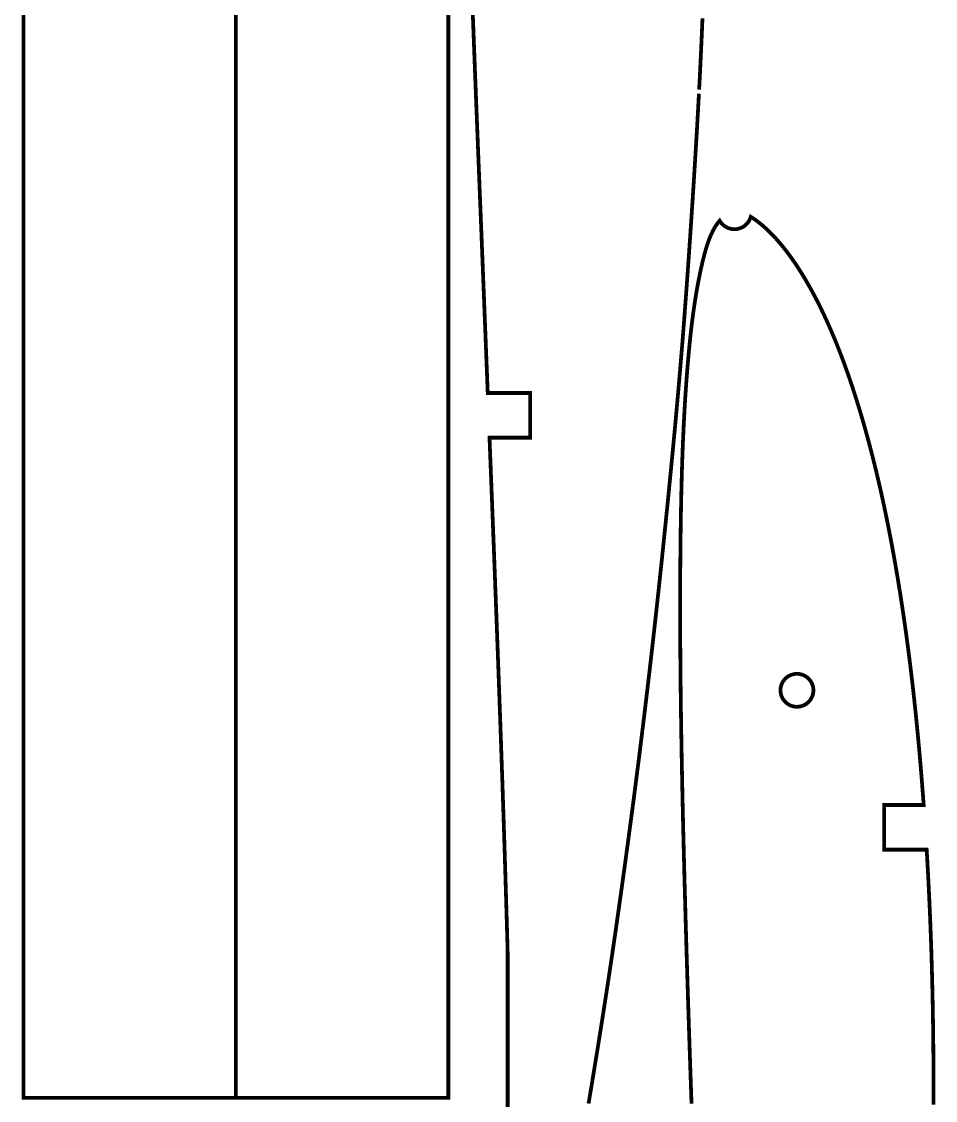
# Model space of a CAD drawing. Extents: x 0 to 93, y 0 to 923.
# Drawn here: x 0 to 86, y 295.5 to 397 of the extents above; entities that cross this region are included whole.
import ezdxf

# ---------------------------------------------------------------- set-up
doc = ezdxf.new("R2010")
doc.units = 0
doc.layers.get('0').update_dxf_attribs({"linetype": 'CONTINUOUS'})

msp = doc.modelspace()

# ---------------------------------------------------------------- linework, layer by layer
at = {"color": 0, "const_width": 0.35278}
for points in [[(0.17638, 922.726), (20.1764, 922.726), (20.1764, 295.725), (0.17638, 295.725), (0.17638, 922.726)], [(74.5514, 334.096), (74.5514, 334.056), (74.5433, 333.938), (74.5199, 333.783), (74.4817, 333.635), (74.4294, 333.492), (74.3642, 333.357), (74.2865, 333.229), (74.1974, 333.11), (74.0972, 333), (73.9872, 332.9), (73.8679, 332.81), (73.7401, 332.732), (73.6046, 332.667), (73.4622, 332.615), (73.3136, 332.576), (73.1597, 332.553), (73.041, 332.546), (73.0012, 332.546), (72.9617, 332.546), (72.8428, 332.553), (72.6889, 332.576), (72.5404, 332.615), (72.3979, 332.667), (72.2624, 332.732), (72.1347, 332.81), (72.0153, 332.9), (71.9053, 333), (71.8051, 333.11), (71.716, 333.229), (71.6383, 333.357), (71.5731, 333.492), (71.521, 333.635), (71.4828, 333.783), (71.4593, 333.938), (71.4513, 334.056), (71.4513, 334.096), (71.4513, 334.135), (71.4593, 334.254), (71.4828, 334.408), (71.521, 334.557), (71.5731, 334.699), (71.6383, 334.835), (71.716, 334.963), (71.8051, 335.082), (71.9053, 335.192), (72.0153, 335.292), (72.1347, 335.381), (72.2624, 335.458), (72.3979, 335.524), (72.5404, 335.575), (72.6889, 335.614), (72.8428, 335.638), (72.9617, 335.646), (73.0012, 335.646), (73.041, 335.646), (73.1597, 335.638), (73.3136, 335.614), (73.4622, 335.575), (73.6046, 335.524), (73.7401, 335.458), (73.8679, 335.381), (73.9872, 335.292), (74.0972, 335.192), (74.1974, 335.082), (74.2865, 334.963), (74.3642, 334.835), (74.4294, 334.699), (74.4817, 334.557), (74.5199, 334.408), (74.5433, 334.254), (74.5514, 334.135), (74.5514, 334.096)]]:
    msp.add_lwpolyline(points, close=True, dxfattribs=at)
for points in [[(20.1764, 922.726), (40.1764, 922.726), (40.1764, 295.725), (20.1764, 295.725)], [(42.4871, 397.656), (42.504, 397.208), (42.521, 396.763), (42.5379, 396.315), (42.555, 395.868), (42.5721, 395.422), (42.5892, 394.975), (42.6064, 394.528), (42.6235, 394.081), (42.6407, 393.632), (42.6579, 393.185), (42.6751, 392.737), (42.6925, 392.289), (42.7099, 391.842), (42.7272, 391.393), (42.7447, 390.944), (42.7622, 390.497), (42.7792, 390.06), (42.7963, 389.624), (42.8135, 389.186), (42.8306, 388.75), (42.8478, 388.313), (42.865, 387.876), (42.8822, 387.439), (42.8996, 387.001), (42.9169, 386.564), (42.9343, 386.128), (42.9517, 385.69), (42.969, 385.253), (42.9864, 384.815), (43.0213, 383.94), (43.0388, 383.501), (43.0563, 383.064), (43.0738, 382.626), (43.0913, 382.189), (43.1088, 381.751), (43.1263, 381.313), (43.1439, 380.875), (43.1614, 380.438), (43.1789, 379.999), (43.2139, 379.122), (43.2314, 378.685), (43.249, 378.246), (43.2665, 377.808), (43.284, 377.369), (43.3022, 376.917), (43.3203, 376.463), (43.3383, 376.008), (43.3746, 375.1), (43.4289, 373.739), (43.4468, 373.285), (43.4649, 372.831), (43.4829, 372.378), (43.501, 371.924), (43.519, 371.469), (43.5369, 371.015), (43.555, 370.563), (43.5729, 370.108), (43.591, 369.654), (43.6089, 369.201), (43.6269, 368.747), (43.6628, 367.84), (43.6808, 367.386), (43.6988, 366.932), (43.7346, 366.025), (43.7525, 365.572), (43.7706, 365.118), (43.7885, 364.665), (43.8064, 364.213), (43.8243, 363.758), (43.8422, 363.306), (43.8503, 363.101), (43.8519, 363.06), (43.86, 362.856), (43.8617, 362.814), (43.8681, 362.65), (43.8697, 362.61), (43.8714, 362.568), (43.8729, 362.528), (43.8763, 362.446), (43.8778, 362.404), (43.8811, 362.322), (43.8826, 362.282), (43.8843, 362.24), (43.8875, 362.158), (43.8892, 362.118), (43.8908, 362.078), (47.8908, 362.078), (47.8908, 357.878), (44.0565, 357.878), (44.0667, 357.622), (44.0868, 357.112), (44.0968, 356.857), (44.1068, 356.603), (44.1168, 356.347), (44.1268, 356.093), (44.1369, 355.838), (44.1469, 355.583), (44.1569, 355.328), (44.1669, 355.074), (44.1769, 354.819), (44.1969, 354.31), (44.2068, 354.056), (44.2168, 353.801), (44.2268, 353.547), (44.2367, 353.293), (44.2467, 353.037), (44.2567, 352.783), (44.2864, 352.021), (44.2963, 351.767), (44.3063, 351.513), (44.3161, 351.26), (44.3358, 350.751), (44.3457, 350.497), (44.3556, 350.243), (44.3722, 349.815), (44.3889, 349.388), (44.4054, 348.958), (44.4219, 348.531), (44.4385, 348.103), (44.4549, 347.675), (44.4714, 347.249), (44.4879, 346.821), (44.5042, 346.393), (44.5206, 345.967), (44.5369, 345.54), (44.5533, 345.114), (44.5696, 344.688), (44.5858, 344.261), (44.6019, 343.835), (44.6182, 343.408), (44.6343, 342.983), (44.6504, 342.558), (44.6665, 342.132), (44.6825, 341.707), (44.6985, 341.282), (44.7144, 340.858), (44.7304, 340.433), (44.7463, 340.008), (44.7622, 339.585), (44.7779, 339.161), (44.7937, 338.737), (44.8094, 338.314), (44.8251, 337.89), (44.8408, 337.468), (44.8564, 337.044), (44.8722, 336.615), (44.8881, 336.185), (44.9038, 335.756), (44.9194, 335.328), (44.935, 334.899), (44.9507, 334.469), (44.9663, 334.042), (44.9817, 333.614), (44.9972, 333.186), (45.0126, 332.758), (45.0279, 332.331), (45.0432, 331.904), (45.0585, 331.478), (45.0736, 331.051), (45.0887, 330.625), (45.1037, 330.199), (45.1188, 329.774), (45.1337, 329.347), (45.1486, 328.922), (45.1635, 328.497), (45.1782, 328.074), (45.1929, 327.649), (45.2076, 327.225), (45.2221, 326.801), (45.2367, 326.378), (45.2511, 325.956), (45.2654, 325.532), (45.2797, 325.11), (45.294, 324.688), (45.3082, 324.265), (45.3222, 323.844), (45.336, 323.433), (45.3496, 323.022), (45.3631, 322.611), (45.3767, 322.2), (45.39, 321.79), (45.4033, 321.381), (45.4167, 320.971), (45.4299, 320.561), (45.4429, 320.153), (45.4561, 319.744), (45.469, 319.336), (45.4819, 318.929), (45.4949, 318.521), (45.5076, 318.114), (45.5203, 317.707), (45.5329, 317.301), (45.5456, 316.894), (45.5581, 316.489), (45.5704, 316.085), (45.5828, 315.679), (45.595, 315.275), (45.6072, 314.871), (45.6194, 314.468), (45.6314, 314.064), (45.6435, 313.661), (45.6553, 313.26), (45.6672, 312.857), (45.6789, 312.456), (45.6907, 312.054), (45.7022, 311.654), (45.7043, 311.579), (45.7088, 311.431), (45.7108, 311.357), (45.7129, 311.282), (45.7151, 311.208), (45.7172, 311.135), (45.7193, 311.06), (45.7215, 310.986), (45.7257, 310.838), (45.73, 310.689), (45.7321, 310.615), (45.7342, 310.54), (45.7364, 310.467), (45.7385, 310.393), (45.7406, 310.318), (45.7447, 310.171), (45.7468, 310.096), (45.751, 309.949), (45.7531, 309.874), (45.7551, 309.8), (45.7572, 309.726), (45.7614, 309.578), (45.7635, 309.504), (45.7656, 309.431), (45.7656, 252.254)], [(63.7944, 390.642), (63.815, 391.037), (63.8354, 391.432), (63.8554, 391.828), (63.8753, 392.222), (63.8949, 392.618), (63.9142, 393.013), (63.9332, 393.407), (63.9519, 393.801), (63.9704, 394.196), (63.9886, 394.59), (64.0065, 394.985), (64.0242, 395.379), (64.0415, 395.774), (64.0585, 396.167), (64.0753, 396.561), (64.0918, 396.954), (64.1079, 397.347)], [(53.3828, 295.199), (53.4343, 295.506), (53.4858, 295.814), (53.5372, 296.122), (53.5925, 296.454), (53.6478, 296.786), (53.7029, 297.118), (53.7581, 297.451), (53.8131, 297.785), (53.8681, 298.119), (53.9231, 298.454), (53.9779, 298.789), (54.0326, 299.124), (54.0874, 299.46), (54.1419, 299.796), (54.1964, 300.132), (54.251, 300.469), (54.3053, 300.806), (54.3596, 301.144), (54.4138, 301.482), (54.4678, 301.821), (54.5217, 302.16), (54.5756, 302.499), (54.6293, 302.839), (54.6829, 303.179), (54.7365, 303.519), (54.7899, 303.861), (54.8432, 304.203), (54.8964, 304.544), (54.9494, 304.886), (55.0022, 305.229), (55.055, 305.572), (55.1076, 305.915), (55.1603, 306.26), (55.2125, 306.604), (55.2646, 306.947), (55.3165, 307.292), (55.3683, 307.636), (55.4199, 307.981), (55.4715, 308.326), (55.5228, 308.671), (55.574, 309.017), (55.6251, 309.364), (55.6761, 309.71), (55.7269, 310.057), (55.7778, 310.404), (55.8283, 310.753), (55.8789, 311.1), (55.9292, 311.449), (55.9794, 311.797), (56.0296, 312.146), (56.0797, 312.496), (56.1296, 312.846), (56.1794, 313.196), (56.2292, 313.546), (56.2788, 313.897), (56.3282, 314.249), (56.3776, 314.6), (56.4269, 314.951), (56.4763, 315.304), (56.5253, 315.656), (56.5744, 316.008), (56.6233, 316.361), (56.6721, 316.715), (56.721, 317.068), (56.7726, 317.444), (56.8242, 317.821), (56.8757, 318.197), (56.9271, 318.574), (56.9785, 318.951), (57.0297, 319.328), (57.0808, 319.706), (57.1318, 320.085), (57.1828, 320.463), (57.2335, 320.842), (57.2842, 321.221), (57.3349, 321.6), (57.3853, 321.979), (57.4357, 322.36), (57.4858, 322.74), (57.536, 323.121), (57.586, 323.501), (57.636, 323.882), (57.6857, 324.264), (57.7353, 324.646), (57.7849, 325.028), (57.8342, 325.41), (57.8835, 325.793), (57.9325, 326.176), (57.9815, 326.56), (58.0304, 326.943), (58.0792, 327.326), (58.1278, 327.711), (58.1761, 328.094), (58.2244, 328.479), (58.2726, 328.865), (58.3199, 329.244), (58.3671, 329.624), (58.414, 330.004), (58.461, 330.385), (58.5076, 330.765), (58.5543, 331.147), (58.6007, 331.528), (58.6471, 331.91), (58.6932, 332.29), (58.7392, 332.672), (58.785, 333.056), (58.8308, 333.438), (58.8764, 333.819), (58.9218, 334.203), (58.9671, 334.586), (59.0122, 334.969), (59.0572, 335.353), (59.1021, 335.736), (59.1468, 336.121), (59.1913, 336.504), (59.2357, 336.889), (59.28, 337.274), (59.324, 337.658), (59.3681, 338.043), (59.4118, 338.428), (59.4554, 338.813), (59.499, 339.199), (59.5424, 339.585), (59.5856, 339.969), (59.6286, 340.356), (59.6729, 340.756), (59.7172, 341.154), (59.7611, 341.554), (59.805, 341.953), (59.8487, 342.353), (59.8924, 342.753), (59.9357, 343.153), (59.979, 343.554), (60.0221, 343.954), (60.065, 344.354), (60.1079, 344.756), (60.1506, 345.157), (60.1931, 345.557), (60.2354, 345.958), (60.2776, 346.36), (60.3197, 346.761), (60.3617, 347.164), (60.4035, 347.565), (60.4451, 347.967), (60.4868, 348.369), (60.5282, 348.772), (60.5694, 349.174), (60.6106, 349.576), (60.6517, 349.979), (60.6925, 350.382), (60.7333, 350.785), (60.774, 351.189), (60.8144, 351.592), (60.8549, 351.994), (60.8953, 352.399), (60.9354, 352.801), (60.9517, 352.965), (60.9679, 353.129), (60.9842, 353.293), (61.0003, 353.456), (61.0164, 353.619), (61.0325, 353.783), (61.0486, 353.946), (61.0647, 354.11), (61.0808, 354.274), (61.0969, 354.438), (61.1289, 354.765), (61.1449, 354.928), (61.1608, 355.092), (61.1768, 355.256), (61.1928, 355.419), (61.2086, 355.583), (61.2244, 355.747), (61.2403, 355.911), (61.2561, 356.075), (61.2719, 356.239), (61.2876, 356.401), (61.3192, 356.729), (61.3349, 356.893), (61.3661, 357.221), (61.3817, 357.385), (61.3972, 357.549), (61.4126, 357.713), (61.4282, 357.878), (61.4414, 358.017), (61.4546, 358.157), (61.4678, 358.297), (61.494, 358.576), (61.5201, 358.857), (61.5332, 358.996), (61.5461, 359.136), (61.5592, 359.276), (61.5721, 359.417), (61.5979, 359.696), (61.6108, 359.836), (61.6236, 359.976), (61.6365, 360.117), (61.6493, 360.256), (61.6875, 360.676), (61.7003, 360.817), (61.7129, 360.957), (61.7382, 361.236), (61.7507, 361.376), (61.7758, 361.657), (61.8008, 361.938), (61.8132, 362.078), (61.8218, 362.174), (61.8303, 362.271), (61.8474, 362.464), (61.8558, 362.56), (61.8643, 362.657), (61.8728, 362.753), (61.8813, 362.85), (61.9065, 363.139), (61.9149, 363.236), (61.9483, 363.622), (61.9732, 363.911), (61.9897, 364.104), (61.9979, 364.201), (62.0143, 364.394), (62.0225, 364.492), (62.0307, 364.588), (62.0389, 364.685), (62.0469, 364.781), (62.0551, 364.878), (62.0632, 364.974), (62.0967, 365.375), (62.1299, 365.776), (62.1628, 366.178), (62.1954, 366.579), (62.2278, 366.981), (62.2599, 367.382), (62.2917, 367.783), (62.3232, 368.186), (62.3546, 368.588), (62.3856, 368.989), (62.4164, 369.39), (62.4469, 369.792), (62.4774, 370.193), (62.5075, 370.594), (62.5374, 370.996), (62.5669, 371.399), (62.5965, 371.8), (62.6257, 372.201), (62.6547, 372.603), (62.6836, 373.004), (62.7124, 373.406), (62.7408, 373.808), (62.7692, 374.21), (62.7974, 374.611), (62.8254, 375.013), (62.8532, 375.414), (62.8808, 375.817), (62.9085, 376.218), (62.9358, 376.619), (62.9631, 377.021), (62.9901, 377.422), (63.0181, 377.838), (63.0458, 378.251), (63.0735, 378.665), (63.1008, 379.081), (63.1282, 379.494), (63.1553, 379.908), (63.1824, 380.324), (63.2093, 380.737), (63.236, 381.151), (63.2625, 381.565), (63.2889, 381.979), (63.315, 382.393), (63.3411, 382.808), (63.3669, 383.222), (63.3926, 383.636), (63.4181, 384.05), (63.4433, 384.463), (63.4683, 384.876), (63.4932, 385.29), (63.5179, 385.704), (63.5422, 386.118), (63.5665, 386.531), (63.5904, 386.944), (63.6142, 387.357), (63.6376, 387.771), (63.661, 388.183), (63.684, 388.596), (63.7068, 389.008), (63.7293, 389.421), (63.7515, 389.833), (63.7736, 390.246), (63.7736, 390.246)], [(85.8639, 295.106), (85.8642, 295.478), (85.8643, 295.849), (85.864, 296.219), (85.8636, 296.592), (85.8629, 296.963), (85.8619, 297.332), (85.8607, 297.703), (85.8592, 298.072), (85.8574, 298.442), (85.8553, 298.811), (85.8529, 299.181), (85.8503, 299.55), (85.8474, 299.918), (85.8442, 300.286), (85.8407, 300.656), (85.8368, 301.022), (85.8326, 301.39), (85.8282, 301.758), (85.8235, 302.125), (85.8185, 302.492), (85.8131, 302.856), (85.8075, 303.219), (85.8015, 303.583), (85.7951, 303.946), (85.7886, 304.31), (85.7817, 304.672), (85.7743, 305.033), (85.7668, 305.396), (85.7589, 305.758), (85.7506, 306.119), (85.7419, 306.481), (85.7331, 306.842), (85.7239, 307.201), (85.7143, 307.563), (85.7043, 307.922), (85.6942, 308.282), (85.6835, 308.642), (85.6726, 309), (85.6614, 309.36), (85.6499, 309.718), (85.6379, 310.076), (85.6256, 310.433), (85.6129, 310.792), (85.6, 311.149), (85.5867, 311.506), (85.5731, 311.861), (85.559, 312.218), (85.5446, 312.574), (85.53, 312.929), (85.5149, 313.283), (85.4994, 313.639), (85.4917, 313.817), (85.4836, 313.993), (85.4757, 314.171), (85.4675, 314.347), (85.4593, 314.525), (85.4511, 314.701), (85.4428, 314.879), (85.4343, 315.056), (85.4257, 315.232), (85.4171, 315.408), (85.4083, 315.585), (85.3996, 315.761), (85.3906, 315.938), (85.3817, 316.114), (85.3725, 316.29), (85.3633, 316.467), (85.3542, 316.642), (85.3447, 316.818), (85.3353, 316.993), (85.3258, 317.169), (85.3163, 317.344), (85.3065, 317.521), (85.2968, 317.696), (85.2869, 317.871), (85.2769, 318.046), (85.2669, 318.221), (85.2568, 318.396), (85.2465, 318.571), (85.2364, 318.746), (85.226, 318.921), (85.2154, 319.096), (81.2154, 319.096), (81.2154, 323.296), (84.936, 323.296), (84.9339, 323.324), (84.9318, 323.353), (84.9296, 323.382), (84.9276, 323.41), (84.9254, 323.439), (84.9233, 323.468), (84.9213, 323.496), (84.9192, 323.525), (84.9169, 323.554), (84.9149, 323.583), (84.9107, 323.64), (84.9085, 323.669), (84.9064, 323.697), (84.9043, 323.726), (84.9021, 323.756), (84.9, 323.783), (84.8978, 323.813), (84.8957, 323.842), (84.8936, 323.869), (84.8914, 323.899), (84.8893, 323.926), (84.8871, 323.956), (84.885, 323.985), (84.8828, 324.013), (84.8807, 324.042), (84.8785, 324.071), (84.8764, 324.099), (84.8742, 324.128), (84.8721, 324.157), (84.8471, 324.483), (84.8219, 324.81), (84.7964, 325.136), (84.7706, 325.463), (84.7444, 325.787), (84.7181, 326.112), (84.6913, 326.438), (84.6642, 326.763), (84.6368, 327.086), (84.609, 327.41), (84.581, 327.732), (84.5526, 328.056), (84.5239, 328.378), (84.4949, 328.699), (84.4654, 329.021), (84.4357, 329.342), (84.4056, 329.661), (84.3751, 329.982), (84.3443, 330.301), (84.3132, 330.621), (84.2818, 330.939), (84.2499, 331.257), (84.2176, 331.575), (84.1851, 331.893), (84.1521, 332.21), (84.1187, 332.526), (84.0851, 332.842), (84.0511, 333.157), (84.0167, 333.472), (83.9818, 333.786), (83.9807, 333.797), (83.9772, 333.828), (83.9761, 333.838), (83.9726, 333.869), (83.9715, 333.879), (83.9703, 333.89), (83.9692, 333.9), (83.9681, 333.91), (83.9669, 333.921), (83.9657, 333.931), (83.9646, 333.942), (83.9624, 333.961), (83.9611, 333.972), (83.96, 333.982), (83.9589, 333.993), (83.9576, 334.003), (83.9565, 334.013), (83.9542, 334.033), (83.9531, 334.044), (83.9519, 334.054), (83.9507, 334.064), (83.9496, 334.075), (83.9485, 334.085), (83.9472, 334.096), (83.9153, 334.376), (83.8831, 334.658), (83.8506, 334.939), (83.8176, 335.219), (83.7844, 335.5), (83.751, 335.779), (83.7172, 336.058), (83.6831, 336.338), (83.6488, 336.615), (83.6139, 336.893), (83.5789, 337.171), (83.5435, 337.449), (83.5079, 337.725), (83.4718, 338.001), (83.4356, 338.276), (83.3989, 338.553), (83.3619, 338.828), (83.3247, 339.103), (83.2872, 339.376), (83.2493, 339.65), (83.2111, 339.924), (83.1725, 340.196), (83.1336, 340.468), (83.0944, 340.74), (83.055, 341.011), (83.0151, 341.282), (82.975, 341.553), (82.9346, 341.824), (82.8938, 342.093), (82.8526, 342.362), (82.8118, 342.626), (82.7706, 342.892), (82.7292, 343.156), (82.6872, 343.419), (82.6451, 343.683), (82.6026, 343.946), (82.5599, 344.208), (82.5167, 344.469), (82.4732, 344.731), (82.4294, 344.992), (82.3854, 345.253), (82.341, 345.513), (82.2961, 345.771), (82.2511, 346.031), (82.2057, 346.289), (82.1599, 346.547), (82.1137, 346.804), (82.0674, 347.061), (82.0206, 347.317), (81.9735, 347.574), (81.926, 347.828), (81.8781, 348.083), (81.8299, 348.338), (81.7814, 348.592), (81.7325, 348.844), (81.6833, 349.097), (81.6337, 349.35), (81.5839, 349.601), (81.5335, 349.853), (81.4829, 350.103), (81.4319, 350.353), (81.3817, 350.597), (81.3311, 350.84), (81.2803, 351.083), (81.229, 351.326), (81.1775, 351.568), (81.1256, 351.81), (81.0732, 352.05), (81.0206, 352.29), (80.9676, 352.529), (80.9143, 352.769), (80.8606, 353.007), (80.8065, 353.246), (80.7522, 353.483), (80.6974, 353.719), (80.6424, 353.957), (80.5868, 354.192), (80.531, 354.428), (80.4749, 354.662), (80.4183, 354.896), (80.3614, 355.129), (80.3042, 355.362), (80.2465, 355.594), (80.1885, 355.826), (80.1303, 356.057), (80.0715, 356.287), (80.0124, 356.518), (79.9529, 356.747), (79.8932, 356.975), (79.8331, 357.203), (79.7725, 357.431), (79.7115, 357.657), (79.6542, 357.869), (79.5964, 358.081), (79.5383, 358.292), (79.4799, 358.503), (79.4211, 358.713), (79.3621, 358.921), (79.3026, 359.129), (79.2428, 359.338), (79.1828, 359.546), (79.1224, 359.753), (79.0617, 359.958), (79.0006, 360.164), (78.939, 360.369), (78.8774, 360.574), (78.8153, 360.778), (78.7528, 360.981), (78.69, 361.183), (78.6268, 361.385), (78.5632, 361.586), (78.4994, 361.787), (78.4353, 361.987), (78.3707, 362.186), (78.3058, 362.385), (78.2406, 362.583), (78.1749, 362.781), (78.1089, 362.978), (78.0426, 363.174), (77.976, 363.369), (77.9089, 363.564), (77.8415, 363.758), (77.7806, 363.932), (77.7192, 364.106), (77.6576, 364.278), (77.5957, 364.451), (77.5336, 364.622), (77.4711, 364.794), (77.4083, 364.964), (77.3453, 365.135), (77.2819, 365.304), (77.2182, 365.474), (77.1542, 365.642), (77.0899, 365.81), (77.0253, 365.976), (76.9603, 366.143), (76.8951, 366.308), (76.8296, 366.474), (76.7636, 366.639), (76.6975, 366.803), (76.631, 366.967), (76.5642, 367.129), (76.4969, 367.29), (76.4294, 367.453), (76.3617, 367.614), (76.2936, 367.774), (76.2251, 367.933), (76.1563, 368.092), (76.0872, 368.25), (76.0178, 368.407), (75.9479, 368.564), (75.8778, 368.721), (75.8113, 368.868), (75.7443, 369.014), (75.6769, 369.16), (75.6094, 369.306), (75.5415, 369.45), (75.4733, 369.594), (75.4049, 369.737), (75.3361, 369.879), (75.2671, 370.022), (75.1976, 370.162), (75.1281, 370.304), (75.0581, 370.444), (74.9878, 370.583), (74.9172, 370.722), (74.8464, 370.86), (74.7751, 370.997), (74.7036, 371.133), (74.6319, 371.269), (74.5597, 371.404), (74.4874, 371.539), (74.4147, 371.672), (74.3418, 371.806), (74.2685, 371.938), (74.1949, 372.069), (74.121, 372.2), (74.0468, 372.331), (73.9724, 372.46), (73.8975, 372.588), (73.8224, 372.715), (73.7471, 372.843), (73.6714, 372.969), (73.6029, 373.082), (73.5342, 373.194), (73.4653, 373.306), (73.3962, 373.417), (73.3268, 373.528), (73.2572, 373.638), (73.1874, 373.746), (73.1172, 373.854), (73.0469, 373.963), (72.9764, 374.069), (72.9056, 374.175), (72.8346, 374.281), (72.7633, 374.385), (72.6918, 374.489), (72.6201, 374.592), (72.5482, 374.694), (72.4761, 374.796), (72.4037, 374.897), (72.3311, 374.997), (72.2583, 375.096), (72.1853, 375.194), (72.1121, 375.292), (72.0388, 375.389), (71.965, 375.485), (71.8911, 375.581), (71.8171, 375.674), (71.7428, 375.768), (71.6683, 375.86), (71.5936, 375.951), (71.5188, 376.042), (71.4532, 376.121), (71.3874, 376.199), (71.3214, 376.275), (71.2553, 376.351), (71.189, 376.426), (71.1226, 376.501), (71.0561, 376.576), (70.9892, 376.65), (70.9222, 376.722), (70.8551, 376.794), (70.7876, 376.867), (70.7201, 376.936), (70.6524, 377.007), (70.5843, 377.076), (70.5161, 377.144), (70.4478, 377.213), (70.3792, 377.279), (70.3103, 377.346), (70.2413, 377.412), (70.1719, 377.478), (70.1025, 377.542), (70.0326, 377.606), (69.9626, 377.668), (69.8924, 377.731), (69.8219, 377.792), (69.7511, 377.853), (69.68, 377.912), (69.6088, 377.972), (69.5372, 378.031), (69.4654, 378.089), (69.4397, 378.11), (69.4139, 378.129), (69.3881, 378.15), (69.3622, 378.171), (69.3362, 378.19), (69.3104, 378.21), (69.2844, 378.231), (69.2585, 378.25), (69.2325, 378.269), (69.2065, 378.289), (69.1804, 378.308), (69.1543, 378.328), (69.1282, 378.347), (69.1021, 378.367), (69.076, 378.385), (69.0499, 378.404), (69.0236, 378.422), (68.9974, 378.44), (68.9713, 378.46), (68.945, 378.478), (68.9186, 378.496), (68.8924, 378.513), (68.8661, 378.531), (68.8399, 378.549), (68.8136, 378.565), (68.7872, 378.582), (68.761, 378.599), (68.7346, 378.615), (68.7083, 378.632), (68.6819, 378.649), (68.6556, 378.664), (68.6396, 378.607), (68.5743, 378.44), (68.4625, 378.233), (68.3231, 378.047), (68.159, 377.883), (67.9729, 377.744), (67.7681, 377.635), (67.5469, 377.556), (67.3718, 377.515), (67.3128, 377.508), (67.2536, 377.5), (67.074, 377.496), (66.8401, 377.519), (66.6144, 377.575), (66.4003, 377.664), (66.201, 377.782), (66.0201, 377.928), (65.861, 378.101), (65.7567, 378.247), (65.7269, 378.299), (65.6986, 378.267), (65.6704, 378.235), (65.6425, 378.201), (65.6149, 378.167), (65.5875, 378.133), (65.5606, 378.099), (65.5336, 378.063), (65.5071, 378.028), (65.4807, 377.99), (65.4547, 377.954), (65.4289, 377.917), (65.4033, 377.879), (65.3779, 377.84), (65.3529, 377.803), (65.3281, 377.763), (65.3033, 377.724), (65.279, 377.683), (65.2549, 377.643), (65.231, 377.601), (65.2074, 377.56), (65.1838, 377.518), (65.1606, 377.476), (65.1376, 377.433), (65.1149, 377.39), (65.0922, 377.346), (65.0699, 377.303), (65.0476, 377.258), (65.0257, 377.213), (65.004, 377.168), (64.9824, 377.122), (64.944, 377.039), (64.9063, 376.954), (64.8692, 376.868), (64.8326, 376.781), (64.7967, 376.692), (64.7614, 376.601), (64.7267, 376.511), (64.6925, 376.418), (64.6588, 376.325), (64.6257, 376.231), (64.5931, 376.136), (64.561, 376.04), (64.5294, 375.942), (64.4983, 375.844), (64.4676, 375.744), (64.4374, 375.644), (64.4075, 375.543), (64.3782, 375.442), (64.3492, 375.339), (64.3207, 375.235), (64.2924, 375.131), (64.2646, 375.026), (64.2371, 374.919), (64.2099, 374.814), (64.1831, 374.706), (64.1565, 374.599), (64.1303, 374.49), (64.1042, 374.381), (64.0785, 374.271), (64.0531, 374.161), (64.0222, 374.025), (63.9917, 373.889), (63.9615, 373.753), (63.9317, 373.614), (63.9021, 373.476), (63.8728, 373.338), (63.8439, 373.197), (63.8153, 373.057), (63.7871, 372.915), (63.759, 372.774), (63.7314, 372.631), (63.704, 372.487), (63.6769, 372.343), (63.6501, 372.199), (63.6238, 372.053), (63.5976, 371.907), (63.5717, 371.76), (63.5463, 371.612), (63.521, 371.464), (63.496, 371.314), (63.4714, 371.165), (63.4469, 371.014), (63.4229, 370.862), (63.3992, 370.711), (63.3757, 370.558), (63.3526, 370.406), (63.3297, 370.251), (63.3071, 370.096), (63.2849, 369.942), (63.2628, 369.785), (63.2411, 369.628), (63.2178, 369.457), (63.1947, 369.283), (63.1721, 369.111), (63.1496, 368.936), (63.1276, 368.761), (63.106, 368.586), (63.0844, 368.41), (63.0633, 368.232), (63.0426, 368.054), (63.0221, 367.875), (63.0019, 367.696), (62.9819, 367.515), (62.9624, 367.335), (62.9431, 367.153), (62.924, 366.971), (62.9053, 366.787), (62.8867, 366.604), (62.8685, 366.419), (62.8504, 366.235), (62.8328, 366.049), (62.8153, 365.862), (62.7981, 365.675), (62.7811, 365.487), (62.7643, 365.3), (62.7478, 365.111), (62.7315, 364.921), (62.7156, 364.731), (62.6997, 364.54), (62.684, 364.349), (62.6686, 364.157), (62.6513, 363.938), (62.6342, 363.717), (62.6174, 363.496), (62.6008, 363.274), (62.5846, 363.05), (62.5685, 362.826), (62.5528, 362.603), (62.5372, 362.378), (62.5221, 362.151), (62.5071, 361.925), (62.4924, 361.699), (62.4779, 361.471), (62.4636, 361.243), (62.4497, 361.014), (62.436, 360.783), (62.4225, 360.553), (62.4093, 360.322), (62.3964, 360.09), (62.3837, 359.857), (62.3714, 359.625), (62.3592, 359.39), (62.3472, 359.156), (62.3356, 358.921), (62.3242, 358.685), (62.3131, 358.449), (62.3021, 358.213), (62.2914, 357.974), (62.281, 357.736), (62.2708, 357.497), (62.261, 357.257), (62.2512, 357.017), (62.2414, 356.767), (62.2319, 356.514), (62.2226, 356.261), (62.2136, 356.008), (62.2047, 355.754), (62.1962, 355.5), (62.1879, 355.244), (62.1799, 354.989), (62.1719, 354.732), (62.1644, 354.475), (62.1569, 354.218), (62.1499, 353.96), (62.1429, 353.7), (62.1363, 353.44), (62.1297, 353.181), (62.1235, 352.919), (62.1174, 352.658), (62.1115, 352.396), (62.1058, 352.133), (62.1004, 351.871), (62.095, 351.607), (62.09, 351.343), (62.085, 351.078), (62.0803, 350.813), (62.0757, 350.546), (62.0712, 350.281), (62.0669, 350.013), (62.0629, 349.746), (62.059, 349.478), (62.0553, 349.208), (62.0512, 348.917), (62.0475, 348.625), (62.0439, 348.332), (62.0406, 348.039), (62.0374, 347.744), (62.0342, 347.45), (62.0314, 347.156), (62.0286, 346.86), (62.0261, 346.564), (62.0236, 346.267), (62.0214, 345.969), (62.0193, 345.671), (62.0174, 345.372), (62.0157, 345.074), (62.0142, 344.774), (62.0126, 344.474), (62.0114, 344.172), (62.0103, 343.871), (62.0094, 343.569), (62.0086, 343.267), (62.0081, 342.963), (62.0075, 342.66), (62.0072, 342.356), (62.0072, 342.05), (62.0072, 341.744), (62.0074, 341.439), (62.0076, 341.132), (62.0082, 340.825), (62.0089, 340.518), (62.0097, 340.21), (62.0107, 339.901), (62.0113, 339.717), (62.0119, 339.532), (62.0128, 339.347), (62.0136, 339.161), (62.0144, 338.976), (62.0154, 338.79), (62.0164, 338.606), (62.0174, 338.419), (62.0185, 338.233), (62.0196, 338.047), (62.0208, 337.861), (62.0221, 337.674), (62.0233, 337.487), (62.0247, 337.3), (62.0261, 337.112), (62.0275, 336.925), (62.029, 336.737), (62.0307, 336.55), (62.0322, 336.362), (62.0339, 336.175), (62.0356, 335.986), (62.0374, 335.799), (62.0392, 335.61), (62.041, 335.421), (62.0429, 335.232), (62.0449, 335.043), (62.0469, 334.854), (62.0489, 334.664), (62.051, 334.475), (62.0532, 334.285), (62.0553, 334.096), (62.0571, 333.943), (62.0589, 333.792), (62.0608, 333.639), (62.0626, 333.487), (62.0646, 333.335), (62.0665, 333.183), (62.0685, 333.031), (62.0704, 332.878), (62.0725, 332.725), (62.0746, 332.572), (62.0767, 332.419), (62.0787, 332.267), (62.0808, 332.114), (62.0831, 331.96), (62.0851, 331.807), (62.0874, 331.654), (62.0896, 331.5), (62.0919, 331.346), (62.0943, 331.193), (62.0965, 331.039), (62.0989, 330.885), (62.1013, 330.732), (62.1036, 330.578), (62.1061, 330.424), (62.1086, 330.269), (62.1136, 329.96), (62.1161, 329.806), (62.1187, 329.651), (62.1213, 329.496), (62.1247, 329.292), (62.1282, 329.088), (62.1318, 328.882), (62.1354, 328.678), (62.139, 328.472), (62.1428, 328.267), (62.1465, 328.063), (62.1503, 327.857), (62.154, 327.65), (62.1579, 327.444), (62.1618, 327.239), (62.1658, 327.032), (62.1697, 326.826), (62.1737, 326.619), (62.1778, 326.412), (62.1819, 326.207), (62.1861, 325.999), (62.1903, 325.792), (62.1944, 325.585), (62.1988, 325.378), (62.2031, 325.169), (62.2074, 324.963), (62.2118, 324.754), (62.2162, 324.546), (62.2207, 324.339), (62.2251, 324.131), (62.2297, 323.922), (62.2343, 323.713), (62.2389, 323.504), (62.2435, 323.296), (62.2467, 323.157), (62.2497, 323.017), (62.2529, 322.878), (62.256, 322.739), (62.2624, 322.46), (62.2657, 322.321), (62.2689, 322.181), (62.2721, 322.042), (62.2753, 321.901), (62.2786, 321.763), (62.2818, 321.622), (62.2851, 321.482), (62.2885, 321.343), (62.2918, 321.203), (62.2951, 321.063), (62.2985, 320.922), (62.3018, 320.782), (62.3053, 320.642), (62.3086, 320.501), (62.3119, 320.361), (62.3154, 320.221), (62.3189, 320.081), (62.3224, 319.94), (62.3258, 319.799), (62.3293, 319.658), (62.3328, 319.518), (62.3362, 319.376), (62.3397, 319.236), (62.3433, 319.096), (62.3439, 319.072), (62.3444, 319.049), (62.3451, 319.025), (62.3463, 318.978), (62.3469, 318.954), (62.3475, 318.931), (62.3481, 318.907), (62.3487, 318.883), (62.3499, 318.836), (62.3504, 318.813), (62.3517, 318.764), (62.3522, 318.74), (62.3535, 318.693), (62.3542, 318.669), (62.3547, 318.646), (62.3553, 318.622), (62.3589, 318.481), (62.3594, 318.457), (62.3601, 318.433), (62.3607, 318.41), (62.3614, 318.386), (62.3713, 317.996), (62.3814, 317.604), (62.3917, 317.213), (62.4019, 316.821), (62.4124, 316.429), (62.4229, 316.036), (62.4335, 315.643), (62.4442, 315.249), (62.455, 314.854), (62.4658, 314.46), (62.4768, 314.065), (62.4879, 313.669), (62.499, 313.274), (62.5103, 312.878), (62.5215, 312.481), (62.5331, 312.083), (62.5444, 311.686), (62.5561, 311.289), (62.5678, 310.89), (62.5794, 310.492), (62.5912, 310.093), (62.6032, 309.693), (62.6151, 309.294), (62.6272, 308.894), (62.6394, 308.493), (62.6517, 308.093), (62.6639, 307.692), (62.6764, 307.29), (62.6887, 306.888), (62.7014, 306.486), (62.7138, 306.086), (62.7264, 305.688), (62.739, 305.287), (62.7518, 304.888), (62.7646, 304.486), (62.7775, 304.086), (62.7904, 303.685), (62.8033, 303.283), (62.8165, 302.881), (62.8296, 302.479), (62.8428, 302.076), (62.8561, 301.674), (62.8694, 301.271), (62.8829, 300.868), (62.8964, 300.464), (62.9099, 300.06), (62.9235, 299.656), (62.9372, 299.251), (62.9508, 298.847), (62.9647, 298.442), (62.9786, 298.036), (62.9925, 297.631), (63.0064, 297.225), (63.0206, 296.818), (63.0346, 296.412), (63.0487, 296.006), (63.0631, 295.599), (63.0774, 295.192)]]:
    msp.add_lwpolyline(points, dxfattribs=at)

doc.saveas('drawing.dxf')
